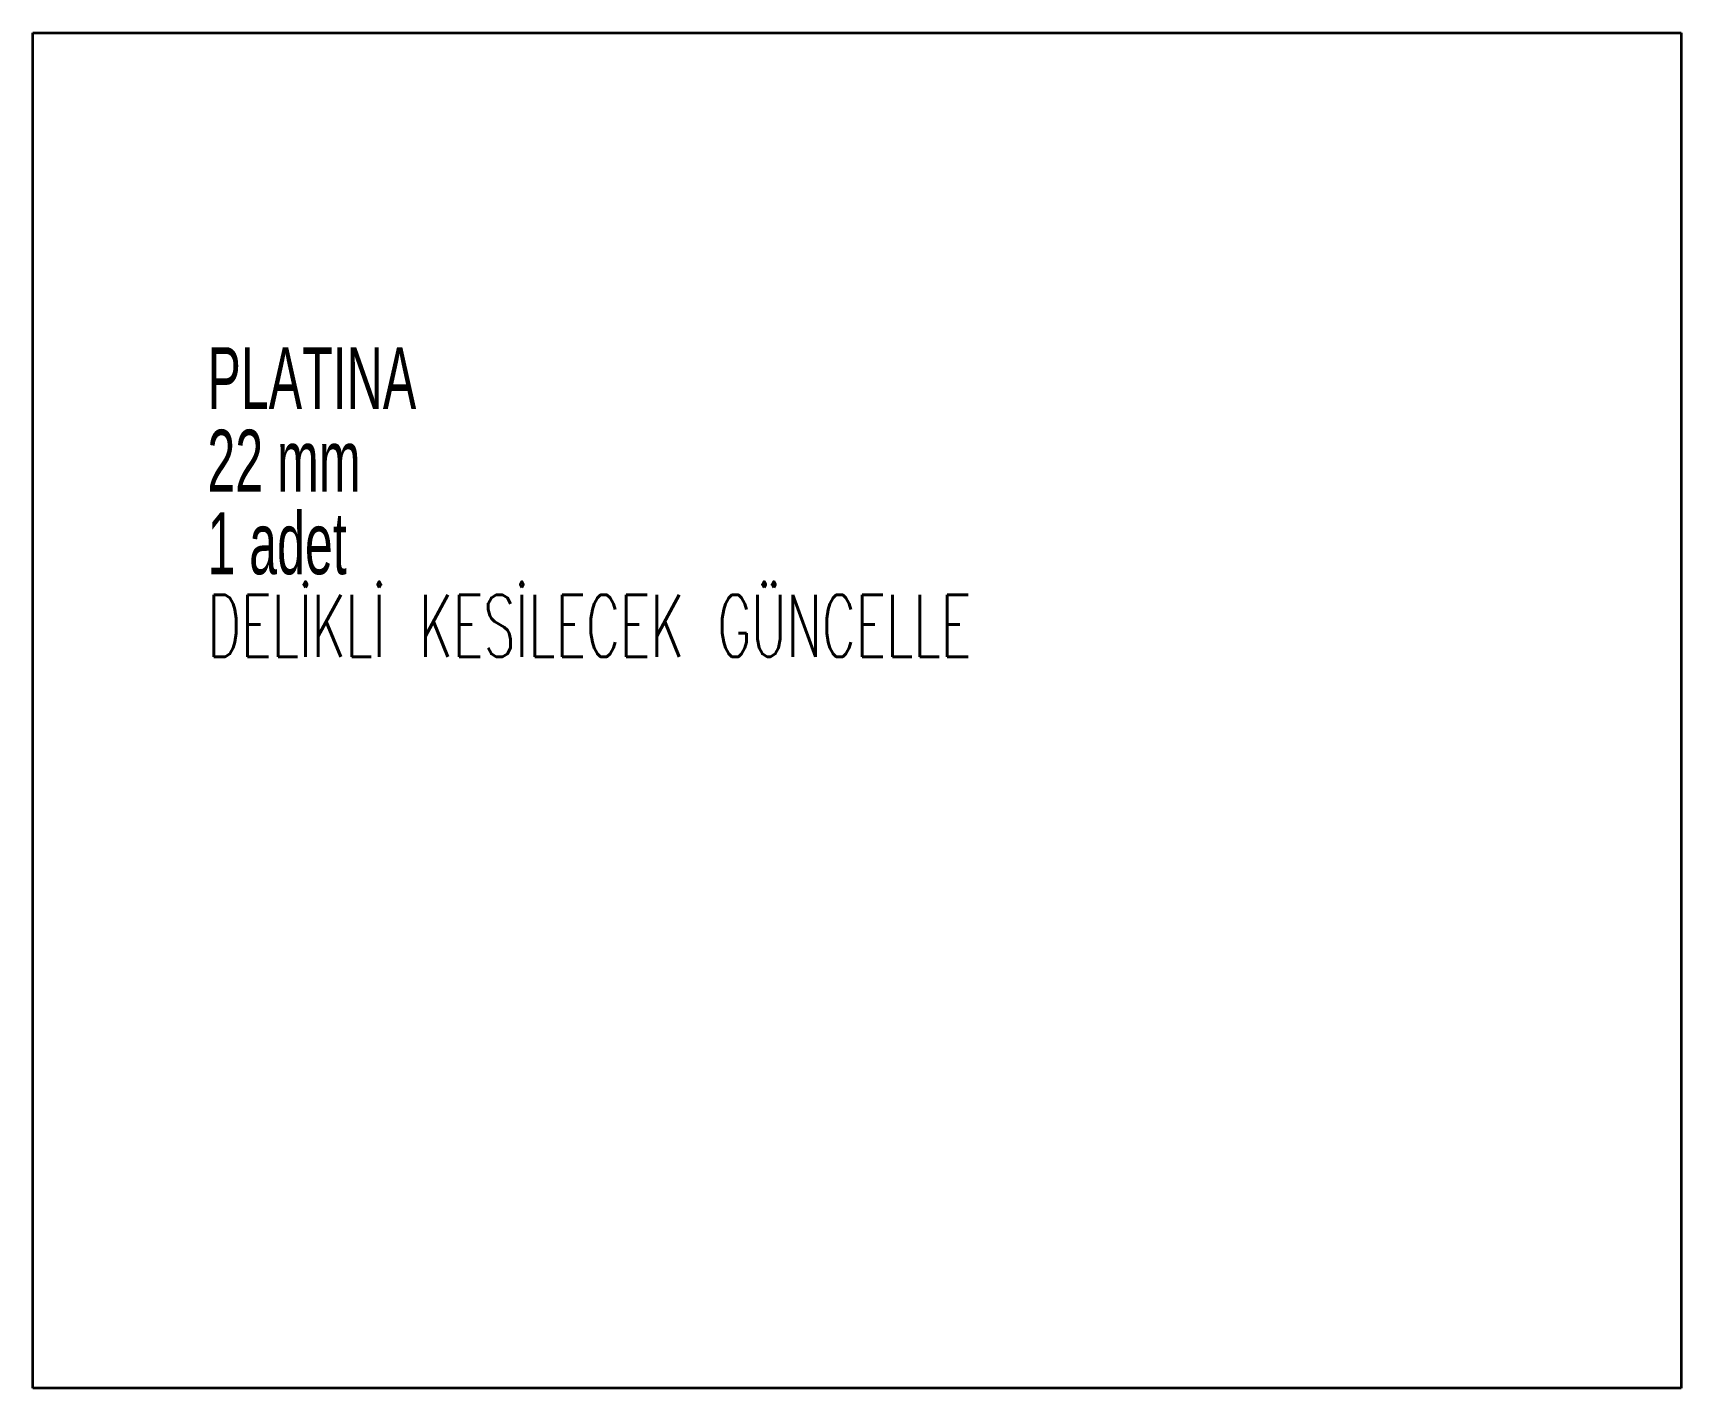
# Model space of a CAD drawing. Header units: millimetres. Extents: x -190 to 514, y -179 to 400.
import ezdxf

# ---------------------------------------------------------------- set-up
doc = ezdxf.new("R2010")
doc.units = ezdxf.units.MM
doc.styles.add('SLDTEXTSTYLE0', font='TXT', dxfattribs={"width": 0.605})
doc.styles.add('SLDTEXTSTYLE1', font='TXT', dxfattribs={"width": 0.605, "bigfont": 'bigfont'})

# ---------------------------------------------------------------- blocks, each defined once
blk = doc.blocks.new('SW_NOTE_0')
at = {"color": 0, "linetype": 'Continuous', "lineweight": 0, "attachment_point": 1}
for s, insert, char_height, style in [('PLATINA', (0, 34.11), 26.458, 'SLDTEXTSTYLE0'), ('22 mm', (0, -1.17), 26.458, 'SLDTEXTSTYLE0'), ('1 adet', (0, -36.45), 26.458, 'SLDTEXTSTYLE0'), ('DELİKLİ KESİLECEK GÜNCELLE', (0, -71.73), 26.4583, 'SLDTEXTSTYLE1')]:
    blk.add_mtext(s, dxfattribs=dict(at, insert=insert, char_height=char_height, style=style))

msp = doc.modelspace()

# ---------------------------------------------------------------- linework, layer by layer
at = {"color": 7, "linetype": 'Continuous', "lineweight": 35}
for p, q in [((-189.94, -179.38), (-189.94, 399.62)), ((-189.94, 399.62), (514.06, 399.62)), ((514.06, 399.62), (514.06, -179.38)), ((514.06, -179.38), (-189.94, -179.38))]:
    msp.add_line(p, q, dxfattribs=at)

# ---------------------------------------------------------------- block references
at = {"color": 7, "linetype": 'Continuous', "lineweight": 0}
msp.add_blockref('SW_NOTE_0', (-115.42, 231.25), dxfattribs=at)

doc.saveas('drawing.dxf')
